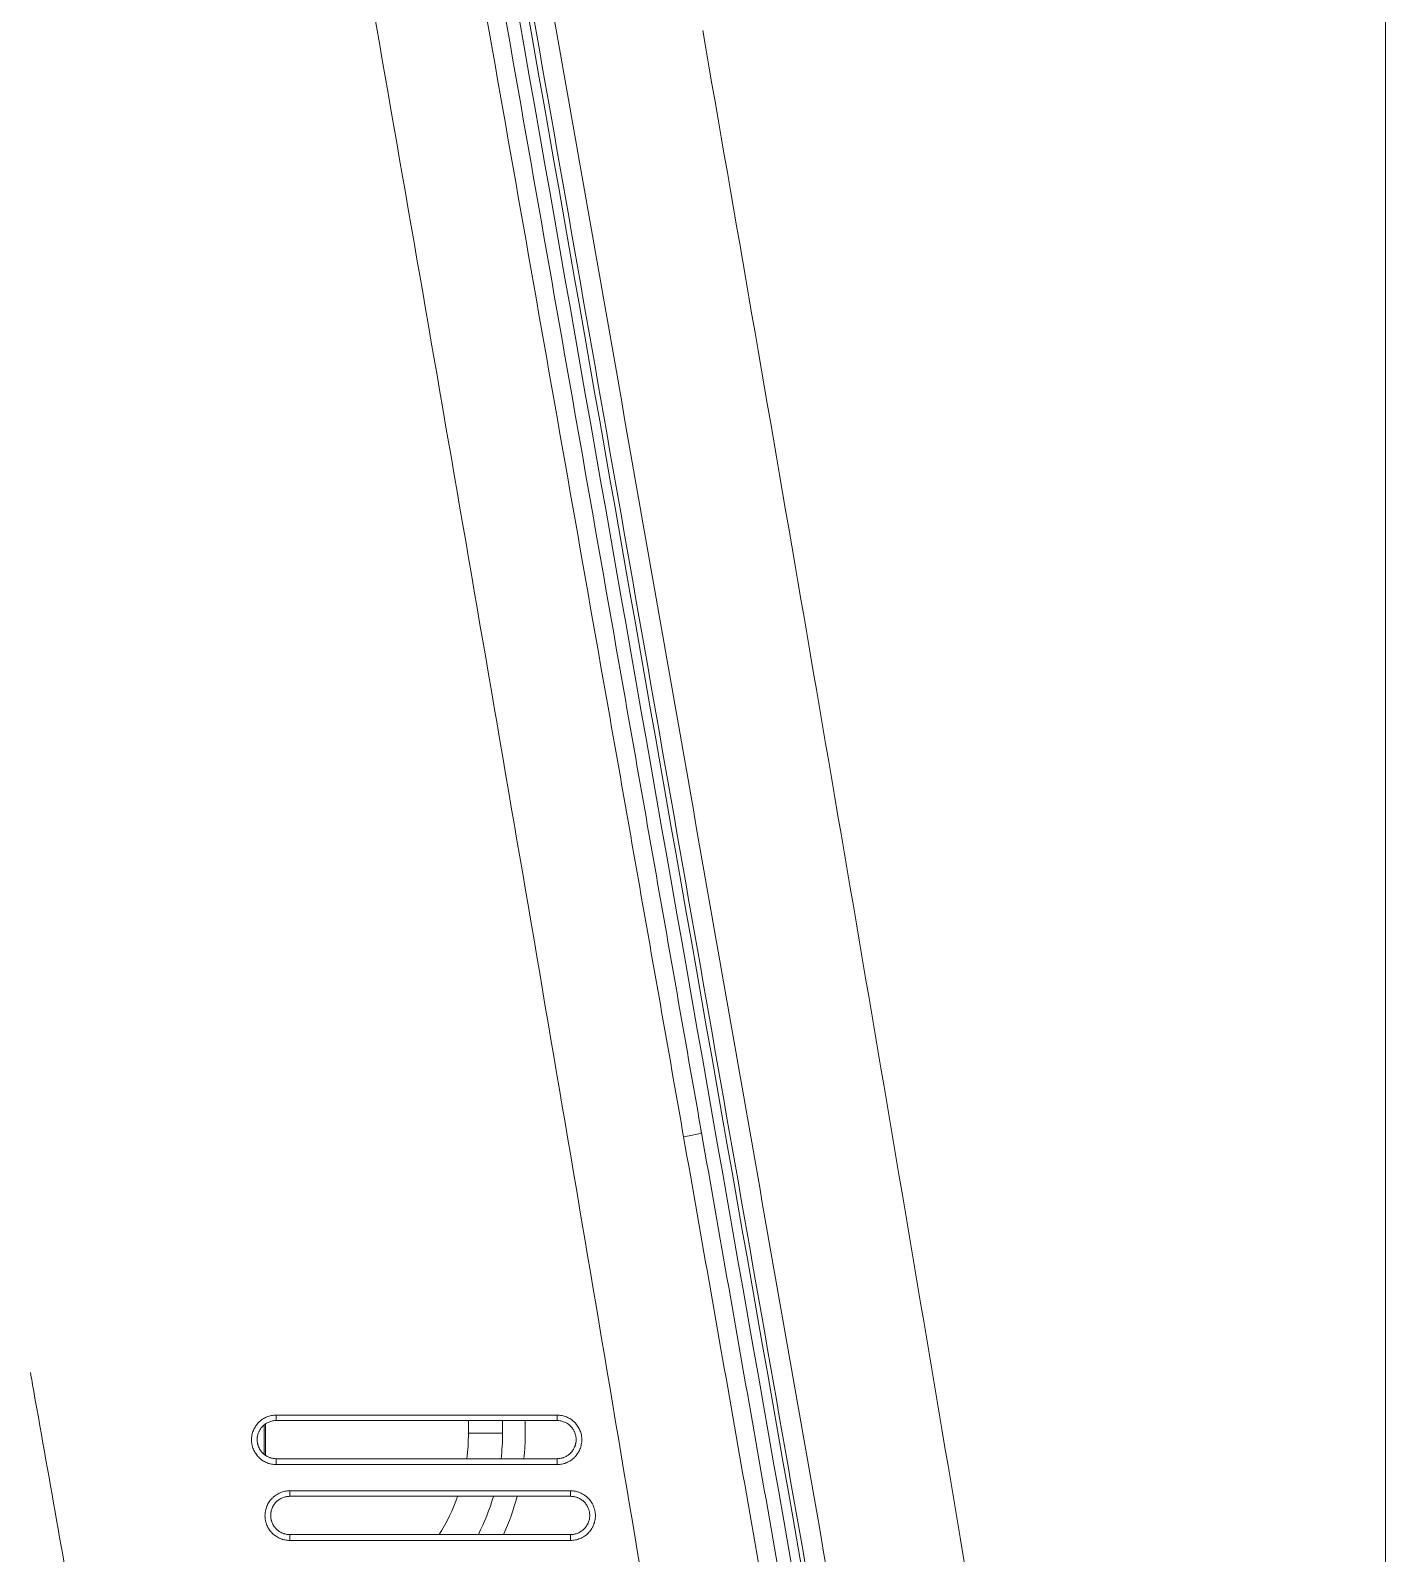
# Model space of a CAD drawing. Header units: inches. Extents: x 3778 to 56227, y -16914 to 35091.
# Drawn here: x 37327.9 to 37399.7, y -5541.6 to -5460.9 of the extents above; entities that cross this region are included whole.
import ezdxf

# ---------------------------------------------------------------- set-up
doc = ezdxf.new("R2010")
doc.units = ezdxf.units.IN
doc.header["$LTSCALE"] = 100
doc.header["$MEASUREMENT"] = 0
doc.layers.add('2-con', color=2, linetype='Continuous')
doc.layers.add('mark-B', color=2, linetype='Continuous', lineweight=20)

# ---------------------------------------------------------------- blocks, each defined once
blk = doc.blocks.new('무풍1way 일반')
at = {"layer": 'mark-B'}
for p, q in [((-532.951, -80.127), (-532.951, -79.815)), ((-532.951, -79.815), (-518.076, -79.815)), ((-518.076, -80.127), (-518.076, -79.815)), ((-518.076, -80.127), (-532.951, -80.127)), ((-532.951, -82.152), (-518.076, -82.152)), ((-532.951, -82.152), (-532.951, -82.442)), ((-518.076, -82.152), (-518.076, -82.442)), ((-518.076, -82.442), (-532.951, -82.442)), ((-532.234, -84.146), (-532.234, -83.834)), ((-532.234, -83.834), (-517.359, -83.834)), ((-517.359, -84.146), (-517.359, -83.834)), ((-517.359, -84.146), (-532.234, -84.146)), ((-516.796, -84.329), (-516.796, -85.977)), ((-516.796, -84.329), (-516.796, -85.977)), ((-516.724, -85.927), (-516.724, -84.372)), ((-516.724, -85.927), (-516.724, -84.372)), ((-530.552, -86.166), (-530.552, -85.489)), ((-527.539, -85.489), (-529.347, -85.489)), ((-529.347, -85.489), (-529.347, -86.166)), ((-527.539, -85.489), (-527.539, -86.166)), ((-532.234, -86.166), (-517.359, -86.166)), ((-532.234, -86.166), (-532.234, -86.456)), ((-517.359, -86.166), (-517.359, -86.456)), ((-517.359, -86.456), (-532.234, -86.456))]:
    blk.add_line(p, q, dxfattribs=at)
for radius, start, end in [(13.054, 155.7436, 165.18656), (11.849, 153.08999, 163.63968), (10.041, 147.71953, 160.58673), (13.054, 174.09234, 180), (11.849, 173.48906, 180), (10.041, 172.31062, 180)]:
    blk.add_arc((-517.498, -85.489), radius, start, end, dxfattribs=at)
blk.add_ellipse((-538.9, -101.228), major_axis=(-0.989, -0.174), ratio=0.033932, start_param=4.743301, end_param=6.335298, dxfattribs=at)
for points, knots in [([(-576.119, -52.917), (-576.119, -53.562), (-576.119, -54.857), (-576.119, -56.805), (-576.119, -58.768), (-576.119, -60.744), (-576.119, -62.734), (-576.119, -64.738), (-576.119, -66.756), (-576.119, -68.787), (-576.119, -70.833), (-576.119, -72.892), (-576.119, -74.965), (-576.119, -77.052), (-576.119, -79.153), (-576.119, -81.268), (-576.119, -83.397), (-576.119, -85.539), (-576.119, -87.696), (-576.119, -89.866), (-576.119, -92.05), (-576.119, -94.248), (-576.119, -96.46), (-576.119, -98.685), (-576.119, -100.925), (-576.119, -103.178), (-576.119, -105.445), (-576.119, -107.726), (-576.119, -110.021), (-576.119, -112.33), (-576.119, -114.653), (-576.119, -116.989), (-576.119, -119.34), (-576.119, -121.704), (-576.119, -124.082), (-576.119, -126.474), (-576.119, -128.879), (-576.119, -131.299), (-576.119, -133.732), (-576.119, -136.179), (-576.119, -138.64), (-576.119, -147.525), (-576.119, -163.204), (-576.119, -186.046), (-576.119, -210.009), (-576.119, -229.048), (-576.119, -242.833), (-576.119, -251.03), (-576.119, -259.354), (-576.119, -267.804), (-576.119, -276.381), (-576.118, -285.083), (-576.118, -293.911), (-576.118, -302.866), (-576.118, -311.947), (-576.118, -321.154), (-576.118, -330.488), (-576.118, -339.948), (-576.118, -349.534), (-576.118, -359.246), (-576.119, -369.084), (-576.119, -379.049), (-576.119, -389.139), (-576.119, -399.355), (-576.119, -406.208), (-576.119, -409.655)], [0, 0, 0, 0, 0.005423, 0.010885, 0.016386, 0.021926, 0.027504, 0.033122, 0.038778, 0.044473, 0.050206, 0.055979, 0.06179, 0.067641, 0.07353, 0.079458, 0.085424, 0.09143, 0.097475, 0.103558, 0.10968, 0.115841, 0.122041, 0.12828, 0.134558, 0.140874, 0.14723, 0.153624, 0.160057, 0.166529, 0.17304, 0.179589, 0.186177, 0.192805, 0.19947, 0.206175, 0.212918, 0.219701, 0.226521, 0.233381, 0.240279, 0.247216, 0.308102, 0.37213, 0.439303, 0.509616, 0.532243, 0.555224, 0.578557, 0.602244, 0.626284, 0.650679, 0.675427, 0.700529, 0.725984, 0.751794, 0.777958, 0.804476, 0.831348, 0.858573, 0.886152, 0.914085, 0.94237, 0.971009, 1, 1, 1, 1]), ([(-576.119, -52.917), (-576.119, -53.562), (-576.119, -54.857), (-576.119, -56.805), (-576.119, -58.768), (-576.119, -60.744), (-576.119, -62.734), (-576.119, -64.738), (-576.119, -66.756), (-576.119, -68.787), (-576.119, -70.833), (-576.119, -72.892), (-576.119, -74.965), (-576.119, -77.052), (-576.119, -79.153), (-576.119, -81.268), (-576.119, -83.397), (-576.119, -85.539), (-576.119, -87.696), (-576.119, -89.866), (-576.119, -92.05), (-576.119, -94.248), (-576.119, -96.46), (-576.119, -98.685), (-576.119, -100.925), (-576.119, -103.178), (-576.119, -105.445), (-576.119, -107.726), (-576.119, -110.021), (-576.119, -112.33), (-576.119, -114.653), (-576.119, -116.989), (-576.119, -119.34), (-576.119, -121.704), (-576.119, -124.082), (-576.119, -126.474), (-576.119, -128.879), (-576.119, -131.299), (-576.119, -133.732), (-576.119, -136.179), (-576.119, -138.64), (-576.119, -147.525), (-576.119, -163.204), (-576.119, -186.046), (-576.119, -210.009), (-576.119, -229.048), (-576.119, -242.833), (-576.119, -251.03), (-576.119, -259.354), (-576.119, -267.804), (-576.119, -276.381), (-576.118, -285.083), (-576.118, -293.911), (-576.118, -302.866), (-576.118, -311.947), (-576.118, -321.154), (-576.118, -330.488), (-576.118, -339.948), (-576.118, -349.534), (-576.118, -359.246), (-576.119, -369.084), (-576.119, -379.049), (-576.119, -389.139), (-576.119, -399.355), (-576.119, -406.208), (-576.119, -409.655)], [0, 0, 0, 0, 0.005423, 0.010885, 0.016386, 0.021926, 0.027504, 0.033122, 0.038778, 0.044473, 0.050206, 0.055979, 0.06179, 0.067641, 0.07353, 0.079458, 0.085424, 0.09143, 0.097475, 0.103558, 0.10968, 0.115841, 0.122041, 0.12828, 0.134558, 0.140874, 0.14723, 0.153624, 0.160057, 0.166529, 0.17304, 0.179589, 0.186177, 0.192805, 0.19947, 0.206175, 0.212918, 0.219701, 0.226521, 0.233381, 0.240279, 0.247216, 0.308102, 0.37213, 0.439303, 0.509616, 0.532243, 0.555224, 0.578557, 0.602244, 0.626284, 0.650679, 0.675427, 0.700529, 0.725984, 0.751794, 0.777958, 0.804476, 0.831348, 0.858573, 0.886152, 0.914085, 0.94237, 0.971009, 1, 1, 1, 1]), ([(-555.508, -68.49), (-553.802, -78.69), (-550.374, -99.089), (-545.188, -129.526), (-541.695, -149.76), (-539.95, -159.8)], [0, 0, 0, 0, 0.334987, 0.669974, 1, 1, 1, 1]), ([(-555.508, -68.49), (-553.802, -78.69), (-550.374, -99.089), (-545.188, -129.526), (-541.695, -149.76), (-539.95, -159.8)], [0, 0, 0, 0, 0.334987, 0.669974, 1, 1, 1, 1]), ([(-544.691, -68.491), (-544.66, -68.661), (-544.63, -68.832), (-544.569, -69.172), (-544.479, -69.683), (-544.389, -70.194), (-544.27, -70.876), (-544.21, -71.216), (-544.091, -71.898), (-543.792, -73.602), (-543.492, -75.305), (-542.773, -79.393), (-542.293, -82.119), (-540.854, -90.296), (-539.895, -95.748), (-538.937, -101.2)], [0, 0, 0, 0, 0.015625, 0.015625, 0.03125, 0.0625, 0.0625, 0.09375, 0.09375, 0.125, 0.25, 0.25, 0.5, 0.5, 1, 1, 1, 1]), ([(-506.168, -252.885), (-507.106, -247.71), (-509.735, -233.164), (-514.015, -209.239), (-518.986, -181.108), (-523.904, -152.97), (-528.766, -124.824), (-533.565, -96.669), (-536.717, -77.892), (-538.289, -68.503)], [0, 0, 0, 0, 0.084285, 0.236904, 0.389524, 0.542143, 0.694762, 0.847381, 1, 1, 1, 1]), ([(-530.171, -171.348), (-533.172, -154.27), (-536.173, -137.194), (-540.671, -111.58), (-542.17, -103.042), (-545.168, -85.967), (-546.666, -77.43), (-548.164, -68.893)], [0, 0, 0, 0, 0.5, 0.5, 0.75, 0.75, 1, 1, 1, 1]), ([(-530.171, -171.348), (-533.172, -154.27), (-536.173, -137.194), (-540.671, -111.58), (-542.17, -103.042), (-545.168, -85.967), (-546.666, -77.43), (-548.164, -68.893)], [0, 0, 0, 0, 0.5, 0.5, 0.75, 0.75, 1, 1, 1, 1]), ([(-547.103, -68.744), (-545.452, -78.159), (-543.8, -87.574), (-540.495, -106.405), (-538.843, -115.821), (-535.536, -134.653), (-533.883, -144.069), (-530.575, -162.903), (-528.921, -172.319), (-523.956, -200.571), (-520.646, -219.406), (-515.677, -247.659), (-514.02, -257.077), (-511.535, -271.205), (-510.706, -275.914), (-509.463, -282.978), (-509.049, -285.332), (-508.22, -290.042), (-507.806, -292.396), (-507.391, -294.751)], [0, 0, 0, 0, 0.125, 0.125, 0.25, 0.25, 0.375, 0.375, 0.5, 0.5, 0.75, 0.75, 0.875, 0.875, 0.9375, 0.9375, 0.96875, 0.96875, 1, 1, 1, 1]), ([(-547.103, -68.744), (-545.452, -78.159), (-543.8, -87.574), (-540.495, -106.405), (-538.843, -115.821), (-535.536, -134.653), (-533.883, -144.069), (-530.575, -162.903), (-528.921, -172.319), (-523.956, -200.571), (-520.646, -219.406), (-515.677, -247.659), (-514.02, -257.077), (-511.535, -271.205), (-510.706, -275.914), (-509.463, -282.978), (-509.049, -285.332), (-508.22, -290.042), (-507.806, -292.396), (-507.391, -294.751)], [0, 0, 0, 0, 0.125, 0.125, 0.25, 0.25, 0.375, 0.375, 0.5, 0.5, 0.75, 0.75, 0.875, 0.875, 0.9375, 0.9375, 0.96875, 0.96875, 1, 1, 1, 1]), ([(-539.888, -101.403), (-540.846, -95.952), (-541.804, -90.502), (-543.242, -82.326), (-543.722, -79.601), (-544.441, -75.513), (-544.681, -74.151), (-544.98, -72.448), (-545.039, -72.107), (-545.159, -71.426), (-545.218, -71.085), (-545.337, -70.403), (-545.427, -69.892), (-545.517, -69.382), (-545.578, -69.041), (-545.608, -68.871), (-545.639, -68.701)], [0, 0, 0, 0, 0.5, 0.5, 0.75, 0.75, 0.875, 0.875, 0.90625, 0.90625, 0.9375, 0.9375, 0.96875, 0.984375, 0.984375, 1, 1, 1, 1]), ([(-507.092, -73.146), (-506.663, -75.573), (-505.805, -80.426), (-504.946, -85.279), (-504.517, -87.706)], [0, 0, 0, 0, 0.499999, 1, 1, 1, 1]), ([(-532.951, -82.442), (-533.038, -82.442), (-533.123, -82.434), (-533.249, -82.409), (-533.291, -82.398), (-533.352, -82.38), (-533.373, -82.373), (-533.414, -82.358), (-533.434, -82.35), (-533.533, -82.309), (-533.609, -82.269), (-533.698, -82.209), (-533.716, -82.197), (-533.75, -82.171), (-533.768, -82.158), (-533.818, -82.117), (-533.85, -82.088), (-533.941, -81.997), (-533.995, -81.931), (-534.055, -81.841), (-534.067, -81.823), (-534.089, -81.785), (-534.099, -81.767), (-534.13, -81.71), (-534.166, -81.632), (-534.195, -81.552), (-534.214, -81.49), (-534.22, -81.469), (-534.23, -81.427), (-534.235, -81.406), (-534.256, -81.3), (-534.265, -81.215), (-534.265, -81.087), (-534.263, -81.044), (-534.256, -80.979), (-534.254, -80.958), (-534.247, -80.915), (-534.244, -80.894), (-534.223, -80.788), (-534.198, -80.706), (-534.157, -80.607), (-534.148, -80.587), (-534.13, -80.548), (-534.12, -80.529), (-534.089, -80.472), (-534.067, -80.435), (-533.996, -80.328), (-533.942, -80.262), (-533.865, -80.185), (-533.85, -80.17), (-533.818, -80.141), (-533.769, -80.099), (-533.683, -80.035), (-533.609, -79.991), (-533.533, -79.95), (-533.494, -79.932), (-533.375, -79.882), (-533.293, -79.857), (-533.167, -79.832), (-533.124, -79.825), (-533.037, -79.817), (-532.994, -79.815), (-532.951, -79.815)], [0, 0, 0, 0, 0.0625, 0.0625, 0.09375, 0.09375, 0.109375, 0.109375, 0.125, 0.125, 0.1875, 0.1875, 0.203125, 0.203125, 0.21875, 0.21875, 0.25, 0.25, 0.3125, 0.3125, 0.328125, 0.328125, 0.34375, 0.34375, 0.375, 0.40625, 0.40625, 0.421875, 0.421875, 0.4375, 0.4375, 0.5, 0.5, 0.53125, 0.53125, 0.546875, 0.546875, 0.5625, 0.5625, 0.625, 0.625, 0.640625, 0.640625, 0.65625, 0.65625, 0.6875, 0.6875, 0.75, 0.75, 0.765625, 0.765625, 0.78125, 0.8125, 0.84375, 0.84375, 0.875, 0.875, 0.9375, 0.9375, 0.96875, 0.96875, 1, 1, 1, 1]), ([(-518.076, -79.815), (-517.989, -79.815), (-517.904, -79.823), (-517.778, -79.848), (-517.736, -79.859), (-517.674, -79.877), (-517.654, -79.884), (-517.613, -79.899), (-517.593, -79.907), (-517.493, -79.948), (-517.418, -79.988), (-517.329, -80.048), (-517.311, -80.06), (-517.277, -80.086), (-517.259, -80.099), (-517.209, -80.14), (-517.177, -80.169), (-517.086, -80.26), (-517.032, -80.326), (-516.972, -80.416), (-516.96, -80.435), (-516.938, -80.472), (-516.928, -80.49), (-516.897, -80.547), (-516.861, -80.625), (-516.832, -80.705), (-516.813, -80.767), (-516.807, -80.788), (-516.797, -80.83), (-516.792, -80.851), (-516.771, -80.957), (-516.762, -81.042), (-516.762, -81.17), (-516.764, -81.213), (-516.771, -81.278), (-516.773, -81.3), (-516.78, -81.342), (-516.783, -81.363), (-516.804, -81.469), (-516.829, -81.551), (-516.87, -81.65), (-516.879, -81.67), (-516.897, -81.709), (-516.907, -81.728), (-516.938, -81.785), (-516.96, -81.822), (-517.031, -81.929), (-517.085, -81.995), (-517.162, -82.072), (-517.177, -82.087), (-517.209, -82.116), (-517.258, -82.158), (-517.344, -82.222), (-517.418, -82.266), (-517.493, -82.307), (-517.533, -82.326), (-517.652, -82.375), (-517.734, -82.4), (-517.86, -82.425), (-517.903, -82.432), (-517.989, -82.44), (-518.033, -82.442), (-518.076, -82.442)], [0, 0, 0, 0, 0.0625, 0.0625, 0.09375, 0.09375, 0.109375, 0.109375, 0.125, 0.125, 0.1875, 0.1875, 0.203125, 0.203125, 0.21875, 0.21875, 0.25, 0.25, 0.3125, 0.3125, 0.328125, 0.328125, 0.34375, 0.34375, 0.375, 0.40625, 0.40625, 0.421875, 0.421875, 0.4375, 0.4375, 0.5, 0.5, 0.53125, 0.53125, 0.546875, 0.546875, 0.5625, 0.5625, 0.625, 0.625, 0.640625, 0.640625, 0.65625, 0.65625, 0.6875, 0.6875, 0.75, 0.75, 0.765625, 0.765625, 0.78125, 0.8125, 0.84375, 0.84375, 0.875, 0.875, 0.9375, 0.9375, 0.96875, 0.96875, 1, 1, 1, 1]), ([(-532.951, -80.127), (-532.984, -80.127), (-533.018, -80.128), (-533.084, -80.135), (-533.117, -80.14), (-533.214, -80.159), (-533.278, -80.179), (-533.37, -80.217), (-533.4, -80.231), (-533.459, -80.263), (-533.515, -80.297), (-533.568, -80.336), (-533.606, -80.367), (-533.619, -80.378), (-533.644, -80.401), (-533.656, -80.412), (-533.715, -80.471), (-533.757, -80.522), (-533.811, -80.605), (-533.828, -80.633), (-533.852, -80.677), (-533.859, -80.692), (-533.874, -80.722), (-533.88, -80.737), (-533.912, -80.814), (-533.931, -80.877), (-533.947, -80.958), (-533.95, -80.975), (-533.955, -81.007), (-533.957, -81.024), (-533.962, -81.074), (-533.963, -81.107), (-533.963, -81.206), (-533.957, -81.272), (-533.941, -81.353), (-533.937, -81.37), (-533.929, -81.402), (-533.916, -81.45), (-533.888, -81.528), (-533.86, -81.587), (-533.836, -81.631), (-533.828, -81.645), (-533.811, -81.674), (-533.802, -81.688), (-533.756, -81.757), (-533.714, -81.808), (-533.644, -81.878), (-533.619, -81.901), (-533.58, -81.933), (-533.567, -81.943), (-533.54, -81.963), (-533.527, -81.972), (-533.458, -82.018), (-533.4, -82.049), (-533.323, -82.081), (-533.308, -82.087), (-533.276, -82.098), (-533.26, -82.104), (-533.213, -82.118), (-533.181, -82.126), (-533.084, -82.145), (-533.018, -82.152), (-532.951, -82.152)], [0, 0, 0, 0, 0.03125, 0.03125, 0.0625, 0.0625, 0.125, 0.125, 0.15625, 0.15625, 0.1875, 0.21875, 0.21875, 0.234375, 0.234375, 0.25, 0.25, 0.3125, 0.3125, 0.34375, 0.34375, 0.359375, 0.359375, 0.375, 0.375, 0.4375, 0.4375, 0.453125, 0.453125, 0.46875, 0.46875, 0.5, 0.5, 0.5625, 0.5625, 0.578125, 0.578125, 0.59375, 0.625, 0.65625, 0.65625, 0.671875, 0.671875, 0.6875, 0.6875, 0.75, 0.75, 0.78125, 0.78125, 0.796875, 0.796875, 0.8125, 0.8125, 0.875, 0.875, 0.890625, 0.890625, 0.90625, 0.90625, 0.9375, 0.9375, 1, 1, 1, 1]), ([(-518.076, -82.152), (-518.043, -82.152), (-518.009, -82.15), (-517.943, -82.144), (-517.91, -82.139), (-517.813, -82.119), (-517.749, -82.1), (-517.657, -82.062), (-517.627, -82.047), (-517.568, -82.016), (-517.512, -81.982), (-517.459, -81.943), (-517.42, -81.911), (-517.408, -81.9), (-517.383, -81.878), (-517.371, -81.866), (-517.312, -81.807), (-517.27, -81.756), (-517.216, -81.674), (-517.199, -81.645), (-517.175, -81.601), (-517.168, -81.587), (-517.153, -81.556), (-517.147, -81.541), (-517.115, -81.465), (-517.096, -81.401), (-517.08, -81.32), (-517.077, -81.304), (-517.072, -81.271), (-517.07, -81.254), (-517.065, -81.205), (-517.064, -81.172), (-517.064, -81.073), (-517.07, -81.007), (-517.086, -80.925), (-517.09, -80.909), (-517.098, -80.877), (-517.111, -80.829), (-517.139, -80.751), (-517.167, -80.691), (-517.191, -80.648), (-517.199, -80.633), (-517.216, -80.604), (-517.225, -80.59), (-517.271, -80.521), (-517.313, -80.47), (-517.383, -80.4), (-517.408, -80.378), (-517.447, -80.346), (-517.46, -80.336), (-517.486, -80.316), (-517.5, -80.306), (-517.569, -80.26), (-517.627, -80.229), (-517.704, -80.198), (-517.719, -80.192), (-517.751, -80.18), (-517.767, -80.175), (-517.814, -80.161), (-517.846, -80.153), (-517.943, -80.133), (-518.009, -80.127), (-518.076, -80.127)], [0, 0, 0, 0, 0.03125, 0.03125, 0.0625, 0.0625, 0.125, 0.125, 0.15625, 0.15625, 0.1875, 0.21875, 0.21875, 0.234375, 0.234375, 0.25, 0.25, 0.3125, 0.3125, 0.34375, 0.34375, 0.359375, 0.359375, 0.375, 0.375, 0.4375, 0.4375, 0.453125, 0.453125, 0.46875, 0.46875, 0.5, 0.5, 0.5625, 0.5625, 0.578125, 0.578125, 0.59375, 0.625, 0.65625, 0.65625, 0.671875, 0.671875, 0.6875, 0.6875, 0.75, 0.75, 0.78125, 0.78125, 0.796875, 0.796875, 0.8125, 0.8125, 0.875, 0.875, 0.890625, 0.890625, 0.90625, 0.90625, 0.9375, 0.9375, 1, 1, 1, 1]), ([(-532.234, -86.456), (-532.277, -86.456), (-532.32, -86.454), (-532.406, -86.446), (-532.449, -86.439), (-532.575, -86.414), (-532.657, -86.389), (-532.776, -86.34), (-532.815, -86.321), (-532.891, -86.281), (-532.964, -86.236), (-533.033, -86.186), (-533.083, -86.145), (-533.099, -86.131), (-533.131, -86.102), (-533.146, -86.087), (-533.223, -86.01), (-533.277, -85.944), (-533.348, -85.837), (-533.37, -85.801), (-533.4, -85.744), (-533.41, -85.724), (-533.429, -85.685), (-533.437, -85.666), (-533.478, -85.566), (-533.503, -85.485), (-533.524, -85.38), (-533.528, -85.358), (-533.534, -85.316), (-533.537, -85.294), (-533.543, -85.23), (-533.545, -85.187), (-533.545, -85.059), (-533.536, -84.974), (-533.515, -84.868), (-533.511, -84.847), (-533.5, -84.805), (-533.494, -84.784), (-533.476, -84.723), (-533.447, -84.642), (-533.41, -84.565), (-533.38, -84.508), (-533.369, -84.49), (-533.347, -84.452), (-533.336, -84.434), (-533.276, -84.345), (-533.221, -84.279), (-533.131, -84.188), (-533.099, -84.159), (-533.049, -84.118), (-533.032, -84.104), (-532.997, -84.079), (-532.98, -84.066), (-532.89, -84.007), (-532.815, -83.967), (-532.716, -83.926), (-532.696, -83.918), (-532.655, -83.903), (-532.634, -83.896), (-532.573, -83.878), (-532.531, -83.867), (-532.405, -83.842), (-532.32, -83.834), (-532.234, -83.834)], [0, 0, 0, 0, 0.03125, 0.03125, 0.0625, 0.0625, 0.125, 0.125, 0.15625, 0.15625, 0.1875, 0.21875, 0.21875, 0.234375, 0.234375, 0.25, 0.25, 0.3125, 0.3125, 0.34375, 0.34375, 0.359375, 0.359375, 0.375, 0.375, 0.4375, 0.4375, 0.453125, 0.453125, 0.46875, 0.46875, 0.5, 0.5, 0.5625, 0.5625, 0.578125, 0.578125, 0.59375, 0.59375, 0.625, 0.65625, 0.65625, 0.671875, 0.671875, 0.6875, 0.6875, 0.75, 0.75, 0.78125, 0.78125, 0.796875, 0.796875, 0.8125, 0.8125, 0.875, 0.875, 0.890625, 0.890625, 0.90625, 0.90625, 0.9375, 0.9375, 1, 1, 1, 1]), ([(-517.359, -83.834), (-517.272, -83.834), (-517.187, -83.842), (-517.061, -83.867), (-517.02, -83.878), (-516.958, -83.896), (-516.938, -83.903), (-516.897, -83.918), (-516.877, -83.926), (-516.777, -83.967), (-516.702, -84.007), (-516.613, -84.066), (-516.595, -84.079), (-516.561, -84.104), (-516.544, -84.118), (-516.494, -84.159), (-516.462, -84.188), (-516.371, -84.279), (-516.317, -84.345), (-516.257, -84.434), (-516.245, -84.452), (-516.223, -84.49), (-516.213, -84.508), (-516.182, -84.565), (-516.146, -84.642), (-516.117, -84.723), (-516.098, -84.784), (-516.092, -84.805), (-516.082, -84.847), (-516.077, -84.868), (-516.056, -84.974), (-516.048, -85.059), (-516.048, -85.187), (-516.05, -85.23), (-516.056, -85.294), (-516.059, -85.316), (-516.065, -85.358), (-516.069, -85.38), (-516.09, -85.485), (-516.114, -85.566), (-516.155, -85.666), (-516.164, -85.685), (-516.182, -85.724), (-516.192, -85.744), (-516.223, -85.801), (-516.245, -85.837), (-516.316, -85.944), (-516.37, -86.01), (-516.446, -86.087), (-516.462, -86.102), (-516.494, -86.131), (-516.542, -86.173), (-516.628, -86.236), (-516.702, -86.281), (-516.777, -86.321), (-516.817, -86.34), (-516.936, -86.389), (-517.018, -86.414), (-517.144, -86.439), (-517.186, -86.446), (-517.272, -86.454), (-517.316, -86.456), (-517.359, -86.456)], [0, 0, 0, 0, 0.0625, 0.0625, 0.09375, 0.09375, 0.109375, 0.109375, 0.125, 0.125, 0.1875, 0.1875, 0.203125, 0.203125, 0.21875, 0.21875, 0.25, 0.25, 0.3125, 0.3125, 0.328125, 0.328125, 0.34375, 0.34375, 0.375, 0.40625, 0.40625, 0.421875, 0.421875, 0.4375, 0.4375, 0.5, 0.5, 0.53125, 0.53125, 0.546875, 0.546875, 0.5625, 0.5625, 0.625, 0.625, 0.640625, 0.640625, 0.65625, 0.65625, 0.6875, 0.6875, 0.75, 0.75, 0.765625, 0.765625, 0.78125, 0.8125, 0.84375, 0.84375, 0.875, 0.875, 0.9375, 0.9375, 0.96875, 0.96875, 1, 1, 1, 1]), ([(-532.234, -84.146), (-532.3, -84.146), (-532.366, -84.152), (-532.463, -84.172), (-532.495, -84.18), (-532.542, -84.194), (-532.558, -84.199), (-532.59, -84.21), (-532.605, -84.216), (-532.682, -84.248), (-532.74, -84.279), (-532.808, -84.325), (-532.822, -84.335), (-532.848, -84.354), (-532.862, -84.365), (-532.9, -84.396), (-532.925, -84.418), (-532.995, -84.488), (-533.036, -84.539), (-533.083, -84.608), (-533.091, -84.622), (-533.109, -84.651), (-533.133, -84.694), (-533.168, -84.769), (-533.19, -84.83), (-533.205, -84.878), (-533.209, -84.894), (-533.217, -84.926), (-533.221, -84.942), (-533.237, -85.024), (-533.244, -85.089), (-533.244, -85.188), (-533.242, -85.221), (-533.237, -85.271), (-533.235, -85.287), (-533.23, -85.32), (-533.228, -85.336), (-533.211, -85.417), (-533.192, -85.48), (-533.161, -85.557), (-533.154, -85.572), (-533.14, -85.602), (-533.132, -85.617), (-533.109, -85.661), (-533.092, -85.689), (-533.037, -85.771), (-532.996, -85.822), (-532.937, -85.881), (-532.925, -85.893), (-532.9, -85.915), (-532.863, -85.947), (-532.797, -85.996), (-532.74, -86.03), (-532.682, -86.062), (-532.651, -86.076), (-532.56, -86.114), (-532.497, -86.133), (-532.399, -86.153), (-532.367, -86.158), (-532.3, -86.164), (-532.267, -86.166), (-532.234, -86.166)], [0, 0, 0, 0, 0.0625, 0.0625, 0.09375, 0.09375, 0.109375, 0.109375, 0.125, 0.125, 0.1875, 0.1875, 0.203125, 0.203125, 0.21875, 0.21875, 0.25, 0.25, 0.3125, 0.3125, 0.328125, 0.328125, 0.34375, 0.375, 0.40625, 0.40625, 0.421875, 0.421875, 0.4375, 0.4375, 0.5, 0.5, 0.53125, 0.53125, 0.546875, 0.546875, 0.5625, 0.5625, 0.625, 0.625, 0.640625, 0.640625, 0.65625, 0.65625, 0.6875, 0.6875, 0.75, 0.75, 0.765625, 0.765625, 0.78125, 0.8125, 0.84375, 0.84375, 0.875, 0.875, 0.9375, 0.9375, 0.96875, 0.96875, 1, 1, 1, 1]), ([(-517.359, -86.166), (-517.326, -86.166), (-517.292, -86.164), (-517.226, -86.158), (-517.193, -86.153), (-517.096, -86.133), (-517.033, -86.114), (-516.941, -86.076), (-516.911, -86.062), (-516.852, -86.03), (-516.796, -85.996), (-516.743, -85.957), (-516.705, -85.926), (-516.692, -85.915), (-516.668, -85.893), (-516.656, -85.881), (-516.597, -85.822), (-516.555, -85.771), (-516.5, -85.689), (-516.483, -85.661), (-516.46, -85.617), (-516.453, -85.602), (-516.438, -85.572), (-516.432, -85.557), (-516.4, -85.48), (-516.381, -85.417), (-516.365, -85.336), (-516.362, -85.32), (-516.357, -85.287), (-516.355, -85.271), (-516.35, -85.221), (-516.349, -85.188), (-516.349, -85.089), (-516.355, -85.024), (-516.372, -84.942), (-516.375, -84.926), (-516.383, -84.894), (-516.397, -84.846), (-516.424, -84.769), (-516.452, -84.709), (-516.476, -84.665), (-516.484, -84.651), (-516.501, -84.622), (-516.51, -84.608), (-516.556, -84.539), (-516.598, -84.488), (-516.668, -84.418), (-516.692, -84.396), (-516.731, -84.365), (-516.744, -84.354), (-516.771, -84.335), (-516.784, -84.325), (-516.853, -84.279), (-516.911, -84.248), (-516.987, -84.216), (-517.003, -84.21), (-517.034, -84.199), (-517.05, -84.194), (-517.098, -84.18), (-517.13, -84.172), (-517.227, -84.152), (-517.292, -84.146), (-517.359, -84.146)], [0, 0, 0, 0, 0.03125, 0.03125, 0.0625, 0.0625, 0.125, 0.125, 0.15625, 0.15625, 0.1875, 0.21875, 0.21875, 0.234375, 0.234375, 0.25, 0.25, 0.3125, 0.3125, 0.34375, 0.34375, 0.359375, 0.359375, 0.375, 0.375, 0.4375, 0.4375, 0.453125, 0.453125, 0.46875, 0.46875, 0.5, 0.5, 0.5625, 0.5625, 0.578125, 0.578125, 0.59375, 0.625, 0.65625, 0.65625, 0.671875, 0.671875, 0.6875, 0.6875, 0.75, 0.75, 0.78125, 0.78125, 0.796875, 0.796875, 0.8125, 0.8125, 0.875, 0.875, 0.890625, 0.890625, 0.90625, 0.90625, 0.9375, 0.9375, 1, 1, 1, 1]), ([(-504.401, -300.59), (-504.719, -299.585), (-505.005, -298.571), (-505.319, -297.294), (-505.379, -297.038), (-505.496, -296.525), (-505.552, -296.268), (-505.714, -295.495), (-505.815, -294.978), (-505.959, -294.201), (-506.007, -293.941), (-506.1, -293.423), (-506.146, -293.163), (-506.282, -292.384), (-506.372, -291.865), (-506.643, -290.307), (-506.918, -288.75), (-507.194, -287.194), (-507.378, -286.156), (-507.47, -285.637), (-507.744, -284.08), (-507.927, -283.041), (-508.292, -280.965), (-508.474, -279.927), (-508.839, -277.851), (-509.022, -276.813), (-510.666, -267.47), (-512.128, -259.165), (-516.515, -234.252), (-519.441, -217.645), (-525.288, -184.431), (-528.21, -167.824), (-532.591, -142.915), (-534.05, -134.612), (-536.24, -122.159), (-536.969, -118.007), (-538.428, -109.705), (-539.158, -105.554), (-539.888, -101.403)], [0, 0, 0, 0, 0.015625, 0.015625, 0.019531, 0.019531, 0.023437, 0.023437, 0.03125, 0.03125, 0.035156, 0.035156, 0.039062, 0.039062, 0.046875, 0.046875, 0.0625, 0.070312, 0.070312, 0.078125, 0.078125, 0.09375, 0.09375, 0.109375, 0.109375, 0.125, 0.125, 0.25, 0.25, 0.5, 0.5, 0.75, 0.75, 0.875, 0.875, 0.9375, 0.9375, 1, 1, 1, 1]), ([(-538.937, -101.2), (-538.207, -105.348), (-537.478, -109.497), (-536.019, -117.794), (-535.29, -121.943), (-533.101, -134.39), (-531.642, -142.687), (-527.263, -167.582), (-524.342, -184.179), (-518.497, -217.373), (-515.573, -233.971), (-511.188, -258.87), (-509.727, -267.17), (-508.084, -276.507), (-507.901, -277.545), (-507.536, -279.62), (-507.353, -280.657), (-506.989, -282.732), (-506.807, -283.77), (-506.532, -285.326), (-506.441, -285.845), (-506.257, -286.882), (-505.981, -288.438), (-505.706, -289.994), (-505.435, -291.551), (-505.345, -292.07), (-505.209, -292.848), (-505.163, -293.107), (-505.07, -293.626), (-505.023, -293.885), (-504.88, -294.662), (-504.78, -295.179), (-504.619, -295.952), (-504.564, -296.209), (-504.448, -296.722), (-504.267, -297.49), (-504.066, -298.253), (-503.852, -299.012), (-503.742, -299.391), (-503.608, -299.832), (-503.54, -300.052), (-503.505, -300.162), (-503.49, -300.209), (-503.481, -300.241), (-503.476, -300.257), (-503.471, -300.272)], [0, 0, 0, 0, 0.0625, 0.0625, 0.125, 0.125, 0.25, 0.25, 0.5, 0.5, 0.75, 0.75, 0.875, 0.875, 0.890625, 0.890625, 0.90625, 0.90625, 0.921875, 0.921875, 0.929687, 0.929687, 0.9375, 0.953125, 0.953125, 0.960937, 0.960937, 0.964844, 0.964844, 0.96875, 0.96875, 0.976562, 0.976562, 0.980469, 0.980469, 0.984375, 0.992188, 0.992188, 0.996094, 0.998047, 0.999023, 0.999512, 0.999756, 0.999756, 1, 1, 1, 1])]:
    blk.add_open_spline(points, degree=3, knots=knots, dxfattribs=at)
for points in [[(-512.374, -264.626), (-523.888, -199.321), (-535.396, -134.015), (-546.895, -68.707)], [(-512.374, -264.626), (-523.888, -199.321), (-535.396, -134.015), (-546.895, -68.707)], [(-546.4, -68.62), (-534.902, -133.928), (-523.394, -199.234), (-511.88, -264.539)], [(-546.4, -68.62), (-534.902, -133.928), (-523.394, -199.234), (-511.88, -264.539)], [(-504.517, -87.706), (-504.458, -88.041), (-504.399, -88.375), (-504.34, -88.71)]]:
    blk.add_open_spline(points, degree=3, dxfattribs=at)
blk = doc.blocks.new('dpdjzjs')
at = {"layer": 'mark-B', "rotation": 180}
blk.add_blockref('무풍1way 일반', (172794.415, 96209.727), dxfattribs=at)

msp = doc.modelspace()

# ---------------------------------------------------------------- block references
at = {"layer": '2-con'}
msp.add_blockref('dpdjzjs', (-135970.865, -101830.442), dxfattribs=at)

doc.saveas('drawing.dxf')
